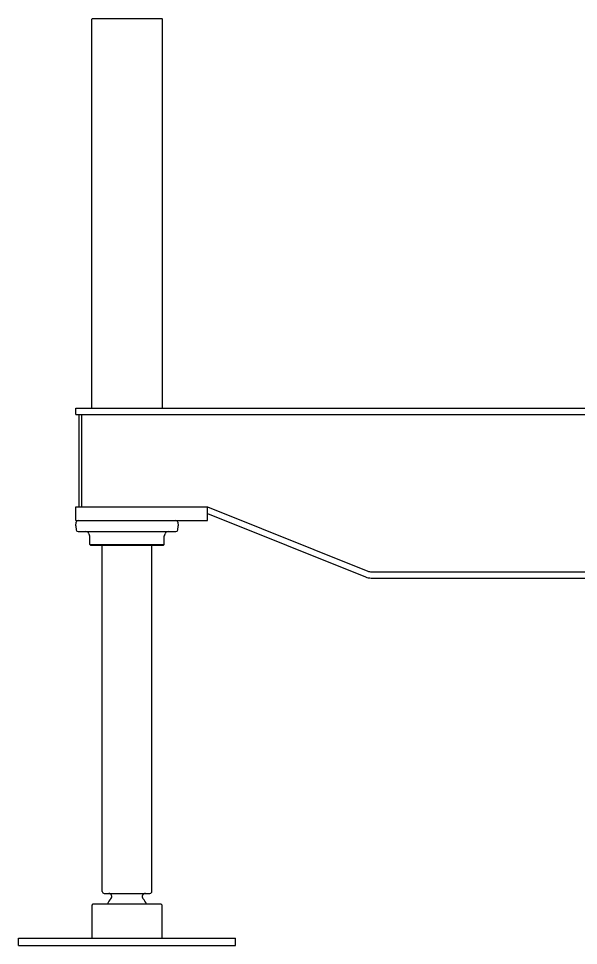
# Model space of a CAD drawing. Header units: millimetres. Extents: x -2078669 to -1085629, y -5987148 to 310365.
# Drawn here: x -1349481 to -1347223, y -4346400 to -4342660 of the extents above; entities that cross this region are included whole.
import ezdxf

# ---------------------------------------------------------------- set-up
doc = ezdxf.new("R2010")
doc.units = ezdxf.units.MM
doc.header["$LTSCALE"] = 500
doc.layers.add('D-BYP-STR8', color=5, linetype='Continuous', lineweight=25)

msp = doc.modelspace()

# ---------------------------------------------------------------- linework, layer by layer
at = {"layer": 'D-BYP-STR8'}
for p, q in [((-1349186.1, -4342662.1, 708000), (-1349183.6, -4342659.6, 708000)), ((-1349186.1, -4344232.1, 708000), (-1349186.1, -4342662.1, 708000)), ((-1349183.6, -4342659.6, 708000), (-1348903.6, -4342659.6, 708000)), ((-1348903.6, -4342659.6, 708000), (-1348901.1, -4342662.1, 708000)), ((-1348901.1, -4344232.1, 708000), (-1348901.1, -4342662.1, 708000)), ((-1349249.8, -4344232.1, 708000), (-1345938.2, -4344232.1, 708000)), ((-1349249.8, -4344257.1, 708000), (-1349249.8, -4344232.1, 708000)), ((-1349249.8, -4344257.1, 708000), (-1345938.2, -4344257.1, 708000)), ((-1349237.3, -4344629.6, 708000), (-1349237.3, -4344257.1, 708000)), ((-1349226.1, -4344629.6, 708000), (-1349226.1, -4344257.1, 708000)), ((-1349249.8, -4344684.6, 708000), (-1349249.8, -4344629.6, 708000)), ((-1349249.8, -4344629.6, 708000), (-1348718.6, -4344629.6, 708000)), ((-1348718.6, -4344684.6, 708000), (-1348718.6, -4344629.6, 708000)), ((-1348718.6, -4344629.6, 708000), (-1348072.8, -4344889.4, 708000)), ((-1348718.6, -4344656.6, 708000), (-1348082.1, -4344912.6, 708000)), ((-1349249.8, -4344684.6, 708000), (-1348718.6, -4344684.6, 708000)), ((-1349249.8, -4344706.5, 708000), (-1349248.4, -4344691.5, 708000)), ((-1349249.8, -4344707.8, 708000), (-1349248.4, -4344722.8, 708000)), ((-1349241, -4344684.6, 708000), (-1348846.2, -4344684.6, 708000)), ((-1348838.7, -4344691.5, 708000), (-1348837.4, -4344706.5, 708000)), ((-1348838.7, -4344722.8, 708000), (-1348837.4, -4344707.8, 708000)), ((-1349241, -4344729.6, 708000), (-1348846.2, -4344729.6, 708000)), ((-1349197.1, -4344738.9, 708000), (-1349195.1, -4344746.6, 708000)), ((-1349193.6, -4344782.1, 708000), (-1349193.6, -4344747.1, 708000)), ((-1348893.6, -4344782.1, 708000), (-1348893.6, -4344747.1, 708000)), ((-1348892.1, -4344746.6, 708000), (-1348890, -4344738.9, 708000)), ((-1349193.6, -4344782.1, 708000), (-1348893.6, -4344782.1, 708000)), ((-1349193.6, -4344782.1, 708000), (-1349191.1, -4344784.6, 708000)), ((-1349191.1, -4344784.6, 708000), (-1348896.1, -4344784.6, 708000)), ((-1349143.6, -4346182.1, 708000), (-1349143.6, -4344784.6, 708000)), ((-1348943.6, -4346182.1, 708000), (-1348943.6, -4344784.6, 708000)), ((-1348896.1, -4344784.6, 708000), (-1348893.6, -4344782.1, 708000)), ((-1348058.8, -4344892.1, 708000), (-1345930.2, -4344892.1, 708000)), ((-1348058.8, -4344917.1, 708000), (-1345930.2, -4344917.1, 708000)), ((-1349136.1, -4346189.6, 708000), (-1348951.1, -4346189.6, 708000)), ((-1349184.8, -4346237.1, 708000), (-1349179.8, -4346232.1, 708000)), ((-1349184.8, -4346369.6, 708000), (-1349184.8, -4346237.1, 708000)), ((-1349179.8, -4346232.1, 708000), (-1348907.3, -4346232.1, 708000)), ((-1348907.3, -4346232.1, 708000), (-1348902.3, -4346237.1, 708000)), ((-1348902.3, -4346369.6, 708000), (-1348902.3, -4346237.1, 708000)), ((-1349481.1, -4346369.6, 708000), (-1348606.1, -4346369.6, 708000)), ((-1349481.1, -4346399.6, 708000), (-1349481.1, -4346369.6, 708000)), ((-1349481.1, -4346399.6, 708000), (-1348606.1, -4346399.6, 708000)), ((-1348606.1, -4346399.6, 708000), (-1348606.1, -4346369.6, 708000))]:
    msp.add_line(p, q, dxfattribs=at)
for centre, radius, start, end in [((-1349242.3, -4344707.1, 708000), 7.5, 175, 185), ((-1349241, -4344692.1, 708000), 7.5, 90, 175), ((-1348846.2, -4344692.1, 708000), 7.5, 5, 90), ((-1348844.8, -4344707.1, 708000), 7.5, 355, 5), ((-1349241, -4344722.1, 708000), 7.5, 185, 270), ((-1349209.2, -4344742.1, 708000), 12.5, 15, 90), ((-1348899.3, -4344744.6, 708000), 7.5, 340.5288, 345), ((-1348877.9, -4344742.1, 708000), 12.5, 90, 165), ((-1348846.2, -4344722.1, 708000), 7.5, 270, 355), ((-1348058.8, -4344854.6, 708000), 37.5, 248.0851, 270), ((-1348058.8, -4344854.6, 708000), 62.5, 248.0851, 270), ((-1349136.1, -4346182.1, 708000), 7.5, 180, 270), ((-1349043.6, -4346269.6, 708000), 87.5, 138.016, 154.6231), ((-1349117.3, -4346202.1, 708000), 12.5, 314.1608, 90), ((-1348969.8, -4346202.1, 708000), 12.5, 90, 219.0921), ((-1349043.6, -4346269.6, 708000), 87.5, 25.3769, 42.9473), ((-1348951.1, -4346182.1, 708000), 7.5, 270, 0)]:
    msp.add_arc(centre, radius, start, end, dxfattribs=at)

doc.saveas('drawing.dxf')
